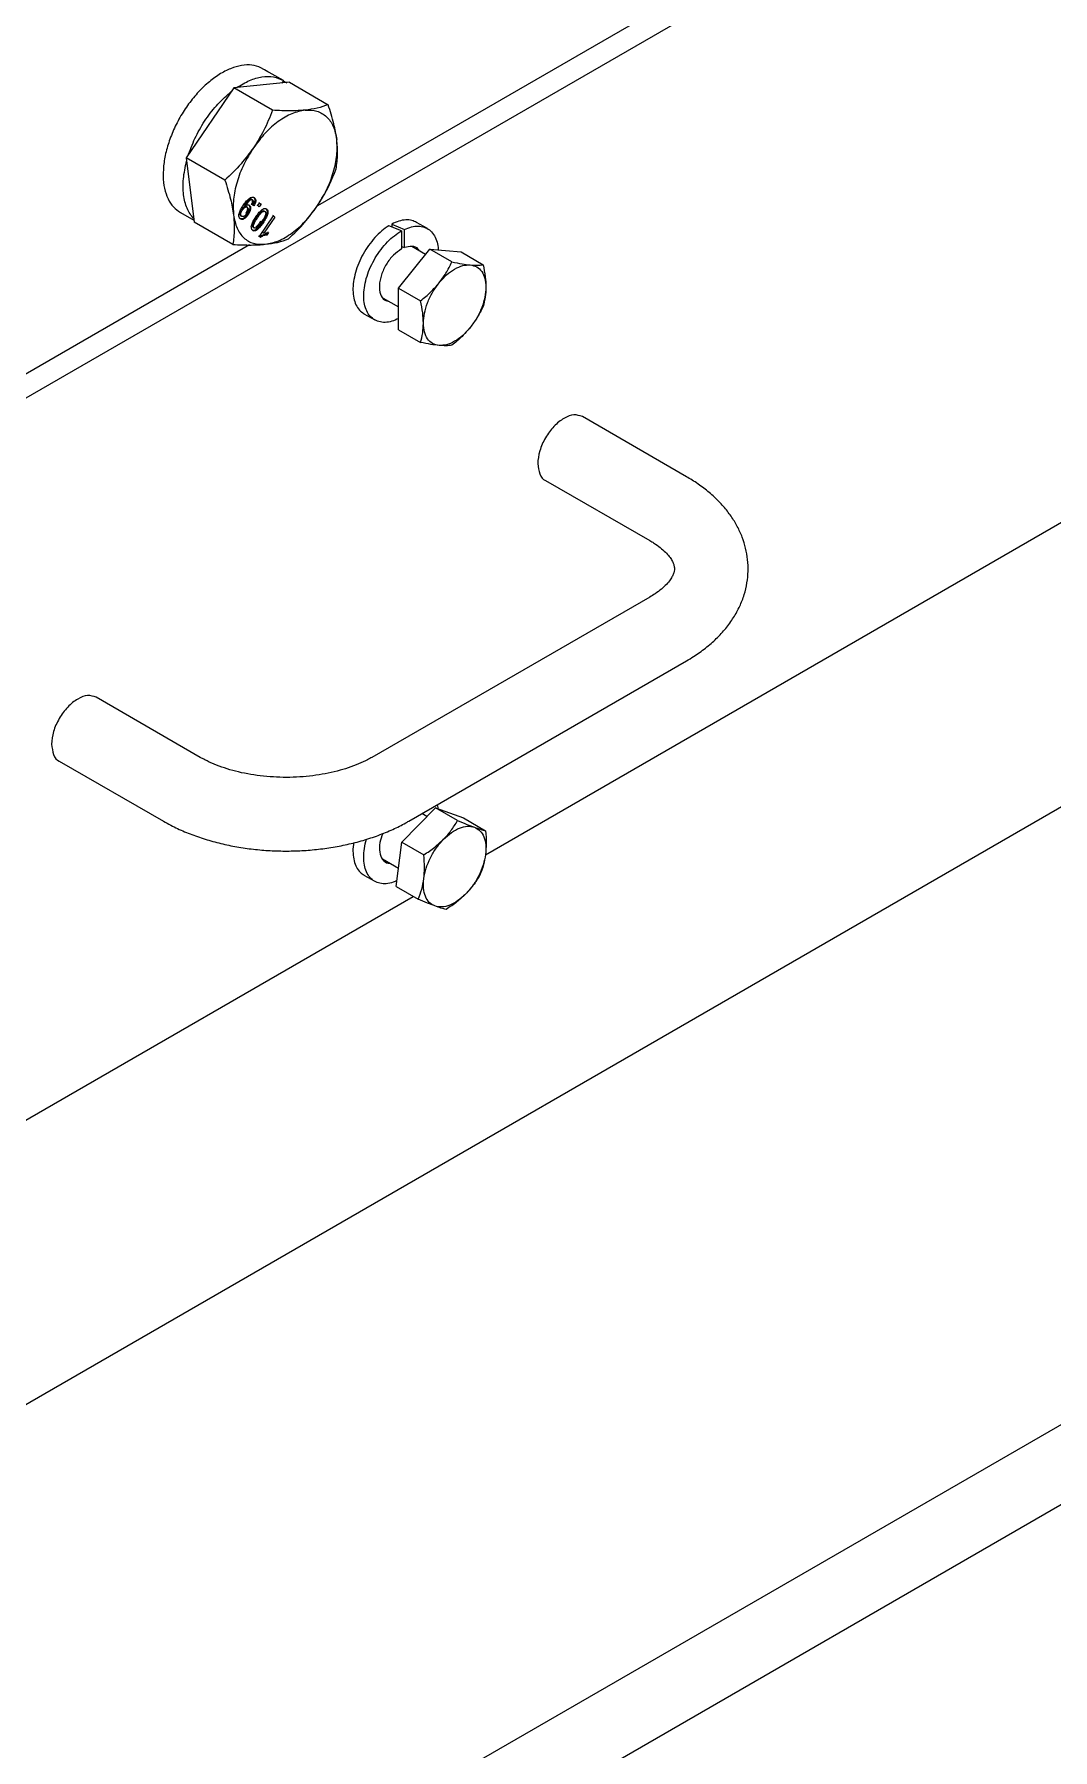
# Model space of a CAD drawing. Header units: millimetres. Extents: x 1293 to 41893, y 1011 to 26911.
# Drawn here: x 6531.5 to 6669.7, y 21595.1 to 21828 of the extents above; entities that cross this region are included whole.
import ezdxf

# ---------------------------------------------------------------- set-up
doc = ezdxf.new("R2010")
doc.units = ezdxf.units.MM
doc.header["$LTSCALE"] = 50
doc.layers.add('MAQUINAS', color=11, linetype='Continuous')

msp = doc.modelspace()

# ---------------------------------------------------------------- linework, layer by layer
at = {"layer": 'MAQUINAS', "linetype": 'Continuous', "lineweight": 25}
for p, q in [((6900.3540004, 21992.2096036), (6471.7441187, 21744.7783856)), ((6987.5638368, 21905.9197438), (6456.768383, 21599.4980507)), ((7107.3005729, 21880.337194), (6399.2509827, 21471.588866)), ((7060.1601209, 21864.0108011), (6446.3914348, 21509.6896806)), ((6640.8410958, 21845.661625), (6569.9078925, 21804.7127584)), ((6565.3002973, 21821.7237636), (6562.2488459, 21823.4662418)), ((6566.1117644, 21821.4791941), (6558.5635508, 21820.7165494)), ((6562.7329093, 21823.2000211), (6563.1984027, 21822.924014)), ((6565.3002973, 21821.7237636), (6565.1034801, 21821.3773207)), ((6565.2807339, 21821.6893276), (6565.7559593, 21821.40755)), ((6566.1117644, 21821.4791941), (6571.3727586, 21818.4420868)), ((6558.5635508, 21820.7165494), (6552.0934555, 21811.2302435)), ((6563.824545, 21817.6794421), (6558.5635508, 21820.7165494)), ((6557.3544497, 21808.1931362), (6552.0934555, 21811.2302435)), ((6552.0934555, 21811.2302435), (6553.1715736, 21802.5065824)), ((6560.0416923, 21804.8526317), (6559.9956862, 21804.7830581)), ((6559.9956862, 21804.7830581), (6560.0892863, 21804.8353903)), ((6560.1135374, 21804.7150241), (6559.9956862, 21804.7830581)), ((6560.1595434, 21804.7845977), (6560.0416923, 21804.8526317)), ((6560.1595434, 21804.7845977), (6560.1135374, 21804.7150241)), ((6560.7023353, 21804.7703629), (6560.5844842, 21804.8383969)), ((6561.0371122, 21805.5304725), (6560.9192611, 21805.5985065)), ((6561.0854943, 21804.8281493), (6560.9676432, 21804.8961833)), ((6561.1522778, 21805.4717632), (6561.0344267, 21805.5397972)), ((6561.2994547, 21804.6894614), (6561.0854943, 21804.8281493)), ((6561.2994547, 21804.6894614), (6561.1816036, 21804.7574954)), ((6561.3834413, 21805.7873634), (6561.2655902, 21805.8553974)), ((6561.7059799, 21804.8024972), (6561.823831, 21804.7344632)), ((6561.823831, 21804.7344632), (6562.0698306, 21805.0951421)), ((6562.0131914, 21804.5597074), (6561.823831, 21804.7344632)), ((6562.0698306, 21805.0951421), (6561.9519794, 21805.1631761)), ((6562.259191, 21804.9203863), (6562.0131914, 21804.5597074)), ((6562.0527829, 21805.0701472), (6562.1413399, 21804.9884203)), ((6562.0698306, 21805.0951421), (6562.259191, 21804.9203863)), ((6562.259191, 21804.9203863), (6562.1413399, 21804.9884203)), ((6551.3079311, 21803.8061258), (6553.1418056, 21802.7474526)), ((6558.4325679, 21799.4694751), (6553.1715736, 21802.5065824)), ((6559.4143035, 21802.9617555), (6559.2964524, 21803.0297895)), ((6559.4888562, 21803.3811601), (6559.6067073, 21803.3131261)), ((6559.6232275, 21804.2369676), (6559.7410786, 21804.1689336)), ((6559.7735816, 21803.2514975), (6559.7771723, 21803.2494246)), ((6560.2607759, 21804.5642523), (6560.1429247, 21804.6322863)), ((6560.2097587, 21803.7397512), (6560.3276098, 21803.6717172)), ((6560.4232399, 21804.4989977), (6560.3053888, 21804.5670317)), ((6560.5039015, 21803.4778003), (6560.3860504, 21803.5458343)), ((6562.0131914, 21804.5597074), (6561.8953403, 21804.6277414)), ((6562.0446381, 21800.5342884), (6563.9634348, 21803.3475842)), ((6562.2357238, 21802.6386495), (6562.3535749, 21802.5706155)), ((6562.5437041, 21802.3969869), (6562.425853, 21802.4650209)), ((6562.6967526, 21803.9823257), (6562.5789015, 21804.0503597)), ((6564.1527952, 21803.1728285), (6562.657579, 21800.9805767)), ((6562.7019819, 21804.000854), (6562.819833, 21803.93282)), ((6562.9233815, 21804.3254651), (6563.0412326, 21804.2574311)), ((6563.1862499, 21803.6819009), (6563.0683988, 21803.749935)), ((6563.9634348, 21803.3475842), (6563.8455836, 21803.4156182)), ((6563.9463871, 21803.3225894), (6564.034944, 21803.2408625)), ((6563.9634348, 21803.3475842), (6564.1527952, 21803.1728285)), ((6564.1527952, 21803.1728285), (6564.034944, 21803.2408625)), ((6584.8383229, 21801.6242887), (6583.3769688, 21802.4679104)), ((6561.097836, 21801.4080673), (6560.9799848, 21801.4761014)), ((6561.1510063, 21801.3813103), (6561.2566399, 21801.3203293)), ((6561.2034556, 21801.798801), (6561.3213067, 21801.730767)), ((6561.6492242, 21801.7421957), (6561.5313731, 21801.8102297)), ((6562.0446381, 21800.5342884), (6561.9267869, 21800.6023224)), ((6562.1665388, 21800.4217894), (6562.0446381, 21800.5342884)), ((6562.657579, 21800.9805767), (6562.5397279, 21801.0486107)), ((6562.657579, 21800.9805767), (6563.2813273, 21801.0807971)), ((6563.0968584, 21801.0511576), (6562.9366953, 21800.8163302)), ((6563.0545464, 21800.7482962), (6562.9366953, 21800.8163302)), ((6563.2813273, 21801.0807971), (6563.0545464, 21800.7482962)), ((6563.2813273, 21801.0807971), (6563.1634761, 21801.1488311)), ((6581.3372229, 21801.3137186), (6579.6181927, 21802.0055345)), ((6579.9929593, 21802.2213136), (6579.9929593, 21801.8547114)), ((6579.9929593, 21802.2213136), (6581.7119895, 21801.5074156)), ((6581.3372229, 21801.3137186), (6581.3372229, 21798.858163)), ((6581.7119895, 21799.035289), (6581.7119895, 21801.5074156)), ((6560.7023272, 21799.3984987), (6482.6980561, 21754.3675915)), ((6580.9209162, 21793.5523081), (6585.1635569, 21798.8301128)), ((6581.3233407, 21799.1997662), (6581.7119895, 21799.035289)), ((6584.5933619, 21798.1207957), (6582.7279455, 21799.1976777)), ((6588.1598759, 21797.1003747), (6585.1635569, 21798.8301128)), ((6585.1635569, 21798.8301128), (6589.4061976, 21798.4507568)), ((6589.4061976, 21798.4507568), (6592.4025166, 21796.7210186)), ((6580.9209162, 21793.5523081), (6583.9172352, 21791.82257)), ((6580.9209162, 21787.8951474), (6580.9209162, 21793.5523081)), ((6578.8526938, 21792.1974588), (6580.9209162, 21791.0034994)), ((6576.2208838, 21790.0718644), (6577.6822378, 21789.2282427)), ((6580.9209162, 21787.8951474), (6583.9172352, 21786.1654093)), ((6620.0110848, 21767.9376146), (6605.8689492, 21776.1016957)), ((6592.7233611, 21716.6333182), (6686.6140906, 21770.8352826)), ((6600.8693555, 21767.4412071), (6615.0114911, 21759.277126)), ((6615.0114911, 21751.6094523), (6577.2991295, 21729.8385694)), ((6582.2987231, 21721.1780807), (6620.0110848, 21742.9489637)), ((6554.0144519, 21729.8385694), (6539.8723163, 21738.0026505)), ((6534.8727226, 21729.3421619), (6549.0148582, 21721.1780807)), ((6581.3629568, 21718.3380256), (6585.9403036, 21722.9964831)), ((6584.7718227, 21721.8072967), (6584.080249, 21722.2065337)), ((6588.9366226, 21721.266745), (6585.9403036, 21722.9964831)), ((6585.9403036, 21722.9964831), (6589.7409037, 21721.6209338)), ((6589.7409037, 21721.6209338), (6592.7372227, 21719.8911957)), ((6580.5862101, 21712.3040188), (6581.3629568, 21718.3380256)), ((6581.3629568, 21718.3380256), (6584.3592758, 21716.6082875)), ((6578.7389478, 21716.0526472), (6580.9076044, 21714.8007084)), ((6576.2208838, 21713.8613886), (6577.6822378, 21713.0177669)), ((6580.5862101, 21712.3040188), (6583.5825291, 21710.5742807)), ((6489.0143666, 21656.76339), (6582.9050961, 21710.9653544))]:
    msp.add_line(p, q, dxfattribs=at)
for points, knots in [([(6562.2488459, 21823.4662418), (6561.8469437, 21823.6055618), (6561.0431391, 21823.8842016), (6559.6305757, 21823.816526), (6558.131495, 21823.3916831), (6556.5838731, 21822.5918173), (6555.0504377, 21821.4558852), (6553.5872404, 21820.0239479), (6552.2493519, 21818.3502078), (6551.0867179, 21816.4970922), (6550.1428374, 21814.5339397), (6549.4530355, 21812.5342124), (6549.042997, 21810.5725051), (6548.9284881, 21808.7229225), (6549.1121817, 21807.0518843), (6549.5932155, 21805.6321673), (6550.3160137, 21804.502207), (6550.9888305, 21804.0400885), (6551.3145403, 21803.8163774)], [0, 0, 0, 0, 0.0627417298, 0.1254834597, 0.1882251895, 0.2509669194, 0.3137086492, 0.3764503791, 0.4391921089, 0.5019338388, 0.5646755686, 0.6274172985, 0.6901590283, 0.7529007582, 0.815642488, 0.8783842179, 0.9411259477, 1, 1, 1, 1]), ([(6563.824545, 21817.6794421), (6563.4475937, 21816.7415821), (6562.7400638, 21814.9812382), (6561.7047762, 21813.3389983), (6561.2210597, 21812.571696)], [0, 0, 0, 0, 0.5327709195, 1, 1, 1, 1]), ([(6568.2302141, 21817.6961713), (6567.6043061, 21817.652214), (6566.2646892, 21817.5581333), (6564.6727069, 21817.6372768), (6563.824545, 21817.6794421)], [0, 0, 0, 0, 0.4672290805, 1, 1, 1, 1]), ([(6571.3727586, 21818.4420868), (6570.9015864, 21818.2666206), (6570.017206, 21817.9372743), (6568.7992695, 21817.7729489), (6568.2302141, 21817.6961713)], [0, 0, 0, 0, 0.5327709195, 1, 1, 1, 1]), ([(6572.5433799, 21813.7156631), (6572.4296148, 21814.4225979), (6572.1861257, 21815.9356348), (6571.6554742, 21817.5708772), (6571.3727586, 21818.4420868)], [0, 0, 0, 0, 0.4672290805, 1, 1, 1, 1]), ([(6561.2210597, 21812.571696), (6560.6804905, 21811.8372141), (6559.5235224, 21810.2652187), (6558.1083907, 21808.9133647), (6557.3544497, 21808.1931362)], [0, 0, 0, 0, 0.4672290805, 1, 1, 1, 1]), ([(6572.4508767, 21809.7184257), (6572.5451507, 21810.3720038), (6572.7221011, 21811.5987563), (6572.6002925, 21813.0415486), (6572.5433799, 21813.7156631)], [0, 0, 0, 0, 0.5327709195, 1, 1, 1, 1]), ([(6569.8473914, 21804.6106796), (6570.3311079, 21805.3779818), (6571.3663955, 21807.0202218), (6572.0739254, 21808.7805657), (6572.4508767, 21809.7184257)], [0, 0, 0, 0, 0.4672290805, 1, 1, 1, 1]), ([(6557.3544497, 21808.1931362), (6557.6371654, 21807.3219266), (6558.1678169, 21805.6866842), (6558.4113059, 21804.1736473), (6558.5250711, 21803.4667125)], [0, 0, 0, 0, 0.5327709195, 1, 1, 1, 1]), ([(6559.4143035, 21802.9617555), (6559.3772385, 21803.0048123), (6559.3031196, 21803.0909129), (6559.2540074, 21803.2902799), (6559.2531223, 21803.5225492), (6559.3264324, 21803.8640943), (6559.529541, 21804.2984304), (6559.7368475, 21804.6108666), (6559.8407677, 21804.7674872)], [0, 0, 0, 0, 0.1250635897, 0.25008955759, 0.37511000523, 0.50016939956, 0.74944095238, 1, 1, 1, 1]), ([(6559.8407677, 21804.7674872), (6559.9584015, 21804.9344735), (6560.1932691, 21805.2678785), (6560.5355968, 21805.6347706), (6560.8285204, 21805.8310475), (6561.0442513, 21805.9028067), (6561.2385812, 21805.8937968), (6561.3351411, 21805.8228511), (6561.3834413, 21805.7873634)], [0, 0, 0, 0, 0.2504849429, 0.5001185141, 0.6278991851, 0.7500923696, 0.8749936752, 1, 1, 1, 1]), ([(6561.0344267, 21805.5397972), (6561.0031654, 21805.5619629), (6560.940669, 21805.6062759), (6560.8128171, 21805.6048022), (6560.6725301, 21805.5488777), (6560.3973444, 21805.3189106), (6560.1996985, 21805.0597863), (6560.0416923, 21804.8526317)], [0, 0, 0, 0, 0.1252073258, 0.2503100191, 0.3753386279, 0.5006201474, 1, 1, 1, 1]), ([(6560.1135374, 21804.7150241), (6560.1690448, 21804.7495673), (6560.2804083, 21804.8188707), (6560.4418343, 21804.8564076), (6560.5910532, 21804.8508234), (6560.6652966, 21804.797143), (6560.7023353, 21804.7703629)], [0, 0, 0, 0, 0.2489431767, 0.4994502946, 0.7502849385, 1, 1, 1, 1]), ([(6561.1522778, 21805.4717632), (6561.1210166, 21805.4939289), (6561.0585201, 21805.5382419), (6560.9306682, 21805.5367682), (6560.7903812, 21805.4808437), (6560.5151955, 21805.2508766), (6560.3175496, 21804.9917523), (6560.1595434, 21804.7845977)], [0, 0, 0, 0, 0.1252073258, 0.2503100191, 0.3753386279, 0.5006201474, 1, 1, 1, 1]), ([(6560.5844842, 21804.8383969), (6560.5987448, 21804.8239818), (6560.6272671, 21804.7951505), (6560.6736616, 21804.7235031), (6560.7132586, 21804.6137834), (6560.7278686, 21804.454091), (6560.7110005, 21804.276937), (6560.6655411, 21804.0897627), (6560.56946, 21803.8378054), (6560.4592924, 21803.6624288), (6560.3860504, 21803.5458343)], [0, 0, 0, 0, 0.0626107389, 0.1252263593, 0.2501941382, 0.3735862588, 0.5002863049, 0.6245798583, 0.750412027, 1, 1, 1, 1]), ([(6560.7023353, 21804.7703629), (6560.7298121, 21804.739959), (6560.784747, 21804.6791717), (6560.8307707, 21804.5453848), (6560.8458052, 21804.3862791), (6560.8288651, 21804.2090806), (6560.7834336, 21804.0218503), (6560.6873715, 21803.7698684), (6560.577142, 21803.5943928), (6560.5039015, 21803.4778003)], [0, 0, 0, 0, 0.1250740585, 0.2500636243, 0.3732612247, 0.5001992382, 0.6242961009, 0.7503685137, 1, 1, 1, 1]), ([(6560.9676432, 21804.8961833), (6561.0024023, 21804.9639302), (6561.0651168, 21805.0861631), (6561.112021, 21805.2462739), (6561.1175387, 21805.3561856), (6561.1008301, 21805.4586354), (6561.0609567, 21805.5073707), (6561.0344267, 21805.5397972)], [0, 0, 0, 0, 0.2770742738, 0.4999140274, 0.6248342849, 0.7503808481, 1, 1, 1, 1]), ([(6561.0854943, 21804.8281493), (6561.1202159, 21804.8958492), (6561.1829231, 21805.0181155), (6561.2297425, 21805.1779388), (6561.2356011, 21805.2883546), (6561.2220765, 21805.3639934), (6561.1948318, 21805.4274796), (6561.1664619, 21805.4570026), (6561.1522778, 21805.4717632)], [0, 0, 0, 0, 0.2764767993, 0.4993179598, 0.6237184282, 0.7494961879, 0.8747561628, 1, 1, 1, 1]), ([(6561.2655902, 21805.8553974), (6561.3122448, 21805.8003847), (6561.3824446, 21805.7176087), (6561.4182632, 21805.5459674), (6561.4184577, 21805.3512638), (6561.3511, 21805.0733644), (6561.2381618, 21804.8628958), (6561.1816036, 21804.7574954)], [0, 0, 0, 0, 0.2498591948, 0.3759561592, 0.5004815934, 0.749846529, 1, 1, 1, 1]), ([(6561.3834413, 21805.7873634), (6561.4300982, 21805.7323525), (6561.500257, 21805.6496315), (6561.5360958, 21805.4780173), (6561.53634, 21805.2833373), (6561.4689493, 21805.0053298), (6561.3560123, 21804.7948616), (6561.2994547, 21804.6894614)], [0, 0, 0, 0, 0.2498594906, 0.3757183909, 0.500481002, 0.7498462328, 1, 1, 1, 1]), ([(6558.5250711, 21803.4667125), (6558.5819836, 21802.792598), (6558.7037922, 21801.3498057), (6558.5268419, 21800.1230532), (6558.4325679, 21799.4694751)], [0, 0, 0, 0, 0.4672290805, 1, 1, 1, 1]), ([(6559.4888562, 21803.3811601), (6559.4542216, 21803.4249723), (6559.4025034, 21803.4903948), (6559.3885551, 21803.6323864), (6559.4008119, 21803.7504581), (6559.4332588, 21803.8758116), (6559.5000961, 21804.0432173), (6559.5741017, 21804.1596668), (6559.6232275, 21804.2369676)], [0, 0, 0, 0, 0.249017166, 0.3718446562, 0.4993648037, 0.6232259432, 0.7498923764, 1, 1, 1, 1]), ([(6560.5039015, 21803.4778003), (6560.4182019, 21803.3624028), (6560.2890864, 21803.1885443), (6560.0882953, 21803.017649), (6559.9334989, 21802.9232437), (6559.7825604, 21802.8680403), (6559.5906525, 21802.846262), (6559.4849568, 21802.9154836), (6559.4143035, 21802.9617555)], [0, 0, 0, 0, 0.2498688585, 0.3764535287, 0.5003476657, 0.6272386366, 0.7508240847, 1, 1, 1, 1]), ([(6559.6067073, 21803.3131261), (6559.5720747, 21803.3569397), (6559.5203188, 21803.4224162), (6559.5064, 21803.5644407), (6559.5187011, 21803.6826269), (6559.551148, 21803.8078932), (6559.618013, 21803.9752866), (6559.6919527, 21804.0916327), (6559.7410786, 21804.1689336)], [0, 0, 0, 0, 0.24901685056, 0.3721383925, 0.49936545582, 0.62356193351, 0.74989269326, 1, 1, 1, 1]), ([(6560.3860504, 21803.5458343), (6560.300368, 21803.4304777), (6560.1712098, 21803.2565883), (6559.970281, 21803.0854363), (6559.815776, 21802.9918759), (6559.6634812, 21802.9334569), (6559.5708035, 21802.9305812), (6559.5251578, 21802.9291648)], [0, 0, 0, 0, 0.33279265821, 0.50165410864, 0.66639812723, 0.83569416201, 1, 1, 1, 1]), ([(6560.3276098, 21803.6717172), (6560.2712181, 21803.5955958), (6560.1585832, 21803.4435535), (6559.985122, 21803.3128415), (6559.8515421, 21803.2570577), (6559.7235897, 21803.2387903), (6559.6537302, 21803.2832201), (6559.6067073, 21803.3131261)], [0, 0, 0, 0, 0.25025039885, 0.49984175183, 0.62957629761, 0.75066535386, 1, 1, 1, 1]), ([(6559.6232275, 21804.2369676), (6559.6767914, 21804.3096494), (6559.7577694, 21804.4195299), (6559.8827995, 21804.5312619), (6559.9800949, 21804.5928261), (6560.0748054, 21804.6281202), (6560.1950996, 21804.6405269), (6560.26121, 21804.5964718), (6560.3053888, 21804.5670317)], [0, 0, 0, 0, 0.2499766017, 0.3779151287, 0.5003420213, 0.627106401, 0.7508109821, 1, 1, 1, 1]), ([(6559.7410786, 21804.1689336), (6559.7946425, 21804.2416145), (6559.8756863, 21804.3515829), (6560.0007314, 21804.4632941), (6560.0981124, 21804.524876), (6560.1927456, 21804.5601074), (6560.313013, 21804.5724543), (6560.3790615, 21804.5284388), (6560.4232399, 21804.4989977)], [0, 0, 0, 0, 0.2499764907, 0.3782221672, 0.5003423322, 0.6274524307, 0.7508110927, 1, 1, 1, 1]), ([(6560.3053888, 21804.5670317), (6560.3404219, 21804.5254612), (6560.3928659, 21804.4632308), (6560.4160427, 21804.3310125), (6560.4117632, 21804.2185547), (6560.3869039, 21804.0972808), (6560.3290788, 21803.9319853), (6560.2573584, 21803.816438), (6560.2097587, 21803.7397512)], [0, 0, 0, 0, 0.2495203093, 0.3735284255, 0.4998883672, 0.623789863, 0.7503156792, 1, 1, 1, 1]), ([(6560.4232399, 21804.4989977), (6560.4582729, 21804.4574271), (6560.5107619, 21804.3951429), (6560.5338991, 21804.2628831), (6560.5295911, 21804.1503266), (6560.5047205, 21804.0291423), (6560.4468752, 21803.8638576), (6560.3752109, 21803.7484041), (6560.3276098, 21803.6717172)], [0, 0, 0, 0, 0.2495205461, 0.3738507838, 0.4998887841, 0.6240955932, 0.7503154422, 1, 1, 1, 1]), ([(6561.097836, 21801.4080673), (6561.0595053, 21801.4518032), (6560.9828754, 21801.539239), (6560.9306839, 21801.7431677), (6560.9474519, 21801.9934814), (6561.1224823, 21802.5287021), (6561.3861791, 21802.9411635), (6561.596902, 21803.2707658)], [0, 0, 0, 0, 0.125373348, 0.2506437386, 0.375697515, 0.5011131747, 1, 1, 1, 1]), ([(6562.5437041, 21802.3969869), (6562.4329253, 21802.2399692), (6562.2116409, 21801.9263212), (6561.8924828, 21801.5734845), (6561.6184653, 21801.37291), (6561.4132816, 21801.2947149), (6561.2329264, 21801.3064006), (6561.1428959, 21801.374156), (6561.097836, 21801.4080673)], [0, 0, 0, 0, 0.2504817087, 0.5003455958, 0.6317049057, 0.7502211388, 0.8749866995, 1, 1, 1, 1]), ([(6561.2034556, 21801.798801), (6561.1769324, 21801.8321221), (6561.1238872, 21801.8987626), (6561.1159166, 21802.0699445), (6561.1523937, 21802.2582863), (6561.3166557, 21802.6411202), (6561.5116608, 21802.9310256), (6561.6676425, 21803.1629169)], [0, 0, 0, 0, 0.1247447425, 0.2494837578, 0.3744708184, 0.4996480989, 1, 1, 1, 1]), ([(6562.425853, 21802.4650209), (6562.3151178, 21802.3080978), (6562.0939205, 21801.9946387), (6561.7741311, 21801.6405205), (6561.501262, 21801.4424887), (6561.3044408, 21801.361966), (6561.2014399, 21801.3793252), (6561.1533117, 21801.3874365)], [0, 0, 0, 0, 0.2932940048, 0.5858645899, 0.7398654608, 0.8784495684, 1, 1, 1, 1]), ([(6561.3213067, 21801.730767), (6561.2947835, 21801.7640881), (6561.2417384, 21801.8307286), (6561.2337677, 21802.0019105), (6561.2702448, 21802.1902523), (6561.4345068, 21802.5730862), (6561.6295119, 21802.8629916), (6561.7854937, 21803.0948829)], [0, 0, 0, 0, 0.1247447425, 0.2494837578, 0.3744708184, 0.4996480989, 1, 1, 1, 1]), ([(6562.2357238, 21802.6386495), (6562.1277209, 21802.4854933), (6561.9657259, 21802.2557721), (6561.7283636, 21801.9710526), (6561.5969789, 21801.8637902), (6561.5313731, 21801.8102297)], [0, 0, 0, 0, 0.50037231189, 0.75051514073, 1, 1, 1, 1]), ([(6561.596902, 21803.2707658), (6561.7075413, 21803.4277039), (6561.928553, 21803.7412014), (6562.244897, 21804.0898507), (6562.5179787, 21804.2914065), (6562.7237483, 21804.3722931), (6562.9064832, 21804.359371), (6562.9962878, 21804.2914325), (6563.0412326, 21804.2574311)], [0, 0, 0, 0, 0.2504758129, 0.5003473544, 0.6257683408, 0.7501761831, 0.8749696966, 1, 1, 1, 1]), ([(6562.3535749, 21802.5706155), (6562.245572, 21802.4174593), (6562.083577, 21802.1877381), (6561.8462147, 21801.9030186), (6561.71483, 21801.7957562), (6561.6492242, 21801.7421957)], [0, 0, 0, 0, 0.5003723119, 0.7505151407, 1, 1, 1, 1]), ([(6561.6676425, 21803.1629169), (6561.8257829, 21803.391306), (6562.0234901, 21803.6768384), (6562.3053009, 21803.9516596), (6562.4542413, 21804.0337992), (6562.5991121, 21804.0656689), (6562.6677018, 21804.0224528), (6562.7019819, 21804.000854)], [0, 0, 0, 0, 0.5004095025, 0.6256126137, 0.7505796735, 0.875343692, 1, 1, 1, 1]), ([(6561.7854937, 21803.0948829), (6561.943634, 21803.323272), (6562.1413413, 21803.6088044), (6562.423152, 21803.8836256), (6562.5720924, 21803.9657652), (6562.7169632, 21803.9976349), (6562.785553, 21803.9544188), (6562.819833, 21803.93282)], [0, 0, 0, 0, 0.5004095025, 0.6256126137, 0.7505796735, 0.875343692, 1, 1, 1, 1]), ([(6562.819833, 21803.93282), (6562.8459752, 21803.8991276), (6562.8982742, 21803.831724), (6562.9033892, 21803.6595492), (6562.8695641, 21803.4724878), (6562.7025847, 21803.0905464), (6562.5086747, 21802.8016725), (6562.3535749, 21802.5706155)], [0, 0, 0, 0, 0.1246963828, 0.2494616582, 0.3744323466, 0.4996371137, 1, 1, 1, 1]), ([(6563.0683988, 21803.749935), (6563.0368579, 21803.6387009), (6562.9737302, 21803.4160706), (6562.75785, 21802.9752949), (6562.5586461, 21802.6691217), (6562.425853, 21802.4650209)], [0, 0, 0, 0, 0.249753552, 0.499871473, 1, 1, 1, 1]), ([(6563.1862499, 21803.6819009), (6563.1547091, 21803.5706669), (6563.0915813, 21803.3480366), (6562.8757011, 21802.9072609), (6562.6764972, 21802.6010877), (6562.5437041, 21802.3969869)], [0, 0, 0, 0, 0.249753552, 0.499871473, 1, 1, 1, 1]), ([(6562.9233815, 21804.3254651), (6562.9787501, 21804.2578942), (6563.061909, 21804.1564084), (6563.0906693, 21803.9369036), (6563.0758224, 21803.8122592), (6563.0683988, 21803.749935)], [0, 0, 0, 0, 0.4990363131, 0.7495101716, 1, 1, 1, 1]), ([(6563.0412326, 21804.2574311), (6563.0970812, 21804.1900842), (6563.1809611, 21804.088935), (6563.2031756, 21803.8954913), (6563.2004546, 21803.7766492), (6563.1909848, 21803.7134833), (6563.1862499, 21803.6819009)], [0, 0, 0, 0, 0.4987953461, 0.7491482596, 0.8745764119, 1, 1, 1, 1]), ([(6565.9807814, 21800.2321198), (6566.7347224, 21800.9523483), (6568.1498541, 21802.3042023), (6569.3068222, 21803.8761977), (6569.8473914, 21804.6106796)], [0, 0, 0, 0, 0.5327709195, 1, 1, 1, 1]), ([(6583.3689769, 21802.4527206), (6583.166181, 21802.5563058), (6582.7247811, 21802.7817664), (6581.9028938, 21802.8330893), (6580.97259, 21802.680367), (6580.3195029, 21802.3743314), (6579.9929593, 21802.2213136)], [0, 0, 0, 0, 0.2207643644, 0.4805095762, 0.7402547881, 1, 1, 1, 1]), ([(6561.2847909, 21801.7554242), (6561.2792363, 21801.7560212), (6561.2601563, 21801.7580719), (6561.2334368, 21801.7743287), (6561.2134495, 21801.7906434), (6561.2034556, 21801.798801)], [0, 0, 0, 0, 0.1703505147, 0.5851620533, 1, 1, 1, 1]), ([(6561.6492242, 21801.7421957), (6561.6177602, 21801.7253464), (6561.5548525, 21801.6916588), (6561.4643327, 21801.6732071), (6561.3829838, 21801.6837325), (6561.3418683, 21801.715087), (6561.3213067, 21801.730767)], [0, 0, 0, 0, 0.2501584562, 0.5001555724, 0.7500324303, 1, 1, 1, 1]), ([(6562.9366953, 21800.8163302), (6562.7946519, 21800.8049996), (6562.5110562, 21800.7823777), (6562.2026325, 21800.5872288), (6562.0486877, 21800.4898234)], [0, 0, 0, 0, 0.5008657323, 1, 1, 1, 1]), ([(6563.0545464, 21800.7482962), (6562.912503, 21800.7369656), (6562.6289073, 21800.7143437), (6562.3204837, 21800.5191948), (6562.1665388, 21800.4217894)], [0, 0, 0, 0, 0.5008657323, 1, 1, 1, 1]), ([(6562.8382369, 21799.4862043), (6563.4072923, 21799.5629819), (6564.6252288, 21799.7273073), (6565.5096092, 21800.0566536), (6565.9807814, 21800.2321198)], [0, 0, 0, 0, 0.4672290805, 1, 1, 1, 1]), ([(6579.6181927, 21802.0055345), (6579.2917549, 21801.7823637), (6578.6388793, 21801.3360222), (6577.7049217, 21800.4186896), (6576.849068, 21799.3611013), (6576.1040585, 21798.1833556), (6575.497684, 21796.9348974), (6575.0527657, 21795.6612085), (6574.7859203, 21794.4103491), (6574.7074272, 21793.2296133), (6574.8192567, 21792.1616692), (6575.1208498, 21791.2528378), (6575.5810273, 21790.5238717), (6576.0124557, 21790.2233863), (6576.2237214, 21790.076242)], [0, 0, 0, 0, 0.08361491794, 0.16722983587, 0.25084475381, 0.33445967174, 0.41807458968, 0.50168950761, 0.58530442555, 0.66891934348, 0.75253426142, 0.83614917935, 0.91976409729, 1, 1, 1, 1]), ([(6580.9209162, 21789.4076358), (6580.6202847, 21789.272408), (6579.9938661, 21788.990637), (6579.08981, 21788.856949), (6578.2420495, 21788.9466756), (6577.5079068, 21789.2848354), (6576.9144999, 21789.8520774), (6576.484216, 21790.6288973), (6576.2331725, 21791.5856631), (6576.1707996, 21792.6865933), (6576.2994359, 21793.8903429), (6576.6142539, 21795.151716), (6577.1034396, 21796.4234744), (6577.7486287, 21797.6575021), (6578.525626, 21798.8089299), (6579.4052001, 21799.8291546), (6580.3546032, 21800.7000017), (6581.009683, 21801.1091463), (6581.3372229, 21801.3137186)], [0, 0, 0, 0, 0.0579537503, 0.1207568336, 0.1835599169, 0.2463630002, 0.3091660836, 0.3719691669, 0.4347722502, 0.4975753335, 0.5603784168, 0.6231815001, 0.6859845834, 0.7487876667, 0.8115907501, 0.8743938334, 0.9371969167, 1, 1, 1, 1]), ([(6581.7119895, 21801.5074156), (6582.0363434, 21801.6397731), (6582.6850512, 21801.9044881), (6583.6000295, 21801.9972345), (6584.4286892, 21801.8599297), (6585.1370777, 21801.476128), (6585.7039158, 21800.8688727), (6586.0895551, 21800.0479969), (6586.2858687, 21799.3176015), (6586.2889884, 21798.8353059), (6586.2896733, 21798.729421)], [0, 0, 0, 0, 0.1373380846, 0.2746761692, 0.4120142538, 0.5493523384, 0.6866904231, 0.8240285077, 0.9613665923, 1, 1, 1, 1]), ([(6558.4325679, 21799.4694751), (6559.2807297, 21799.4273097), (6560.872712, 21799.3481663), (6562.2123289, 21799.442247), (6562.8382369, 21799.4862043)], [0, 0, 0, 0, 0.5327709195, 1, 1, 1, 1]), ([(6581.3372229, 21798.858163), (6580.9600187, 21798.6029804), (6580.2056102, 21798.0926151), (6579.224992, 21796.8026154), (6578.5432432, 21795.3487628), (6578.2562305, 21793.8917018), (6578.4164751, 21792.6797644), (6578.9151498, 21791.8760727), (6579.4590946, 21791.7621548), (6579.6908039, 21791.7136281)], [0, 0, 0, 0, 0.148321782, 0.296643564, 0.444965346, 0.5932871281, 0.7416089101, 0.8899306921, 1, 1, 1, 1]), ([(6583.7071968, 21798.6323679), (6583.6741036, 21798.6975564), (6583.4862161, 21799.0676651), (6582.7891424, 21799.3008594), (6582.0710404, 21799.1238125), (6581.7119895, 21799.035289)], [0, 0, 0, 0, 0.096571361, 0.5482856805, 1, 1, 1, 1]), ([(6586.4174929, 21794.2427164), (6586.7421331, 21794.6788433), (6587.4237022, 21795.5944742), (6587.906855, 21796.5828008), (6588.1598759, 21797.1003747)], [0, 0, 0, 0, 0.476312925, 1, 1, 1, 1]), ([(6588.1598759, 21797.1003747), (6588.6356176, 21797.0035065), (6589.5440641, 21796.8185331), (6590.3000485, 21796.7327841), (6590.6601336, 21796.6919408)], [0, 0, 0, 0, 0.52368707497, 1, 1, 1, 1]), ([(6590.6601336, 21796.6919408), (6590.9847738, 21796.6715593), (6591.6663429, 21796.6287694), (6592.1494957, 21796.6893128), (6592.4025166, 21796.7210186)], [0, 0, 0, 0, 0.476312925, 1, 1, 1, 1]), ([(6592.4025166, 21796.7210186), (6592.513877, 21796.1708636), (6592.7265239, 21795.120322), (6592.7637315, 21794.1404216), (6592.781454, 21793.6736824)], [0, 0, 0, 0, 0.523687075, 1, 1, 1, 1]), ([(6583.9172352, 21791.82257), (6584.3929769, 21792.2115698), (6585.3014234, 21792.9543796), (6586.0574078, 21793.8270515), (6586.4174929, 21794.2427164)], [0, 0, 0, 0, 0.523687075, 1, 1, 1, 1]), ([(6592.781454, 21793.6736824), (6592.7637315, 21793.2274051), (6592.7265239, 21792.2904637), (6592.513877, 21791.485439), (6592.4025166, 21791.063858)], [0, 0, 0, 0, 0.47631292503, 1, 1, 1, 1]), ([(6584.2961726, 21788.7752337), (6584.2784501, 21789.241973), (6584.2412425, 21790.2218734), (6584.0285956, 21791.2724149), (6583.9172352, 21791.82257)], [0, 0, 0, 0, 0.476312925, 1, 1, 1, 1]), ([(6592.4025166, 21791.063858), (6592.1494957, 21790.5462841), (6591.6663429, 21789.5579575), (6590.9847738, 21788.6423266), (6590.6601336, 21788.2061997)], [0, 0, 0, 0, 0.523687075, 1, 1, 1, 1]), ([(6583.9172352, 21786.1654093), (6584.0285956, 21786.5869903), (6584.2412425, 21787.392015), (6584.2784501, 21788.3289564), (6584.2961726, 21788.7752337)], [0, 0, 0, 0, 0.523687075, 1, 1, 1, 1]), ([(6586.4174929, 21785.7569754), (6586.0574078, 21785.7978187), (6585.3014234, 21785.8835677), (6584.3929769, 21786.0685411), (6583.9172352, 21786.1654093)], [0, 0, 0, 0, 0.476312925, 1, 1, 1, 1]), ([(6590.6601336, 21788.2061997), (6590.3000485, 21787.7905348), (6589.5440641, 21786.9178629), (6588.6356176, 21786.1750531), (6588.1598759, 21785.7860533)], [0, 0, 0, 0, 0.476312925, 1, 1, 1, 1]), ([(6588.1598759, 21785.7860533), (6587.906855, 21785.7543474), (6587.4237022, 21785.693804), (6586.7421331, 21785.736594), (6586.4174929, 21785.7569754)], [0, 0, 0, 0, 0.523687075, 1, 1, 1, 1]), ([(6605.868918, 21776.1016239), (6605.5042117, 21776.2254678), (6604.7747245, 21776.4731808), (6603.3644428, 21775.9522737), (6601.9823226, 21774.8426217), (6600.8032395, 21773.2511201), (6600.0196333, 21771.4437368), (6599.7346967, 21769.6629992), (6600.0432904, 21768.2868533), (6600.4868829, 21767.5155761), (6600.8693085, 21767.441294), (6600.8693867, 21767.4412789)], [0, 0, 0, 0, 0.1249744659, 0.2499744659, 0.3749744659, 0.4999744659, 0.6249744659, 0.7499744659, 0.8749744659, 0.9999744659, 1, 1, 1, 1]), ([(6620.0110848, 21742.9489637), (6620.3294523, 21743.1388163), (6621.2346377, 21743.678607), (6622.6133038, 21744.665382), (6624.0796957, 21745.941711), (6625.3543775, 21747.3267019), (6626.4184261, 21748.7984982), (6627.2576153, 21750.3350724), (6627.866257, 21751.9124888), (6628.2452878, 21753.5085881), (6628.4001555, 21755.1042346), (6628.3383466, 21756.6832436), (6628.0679722, 21758.2316137), (6627.5967827, 21759.7385396), (6626.930765, 21761.1962645), (6626.073112, 21762.599306), (6625.025134, 21763.9414702), (6623.7890688, 21765.2151457), (6622.3679305, 21766.4079223), (6621.0817978, 21767.3032956), (6620.2622238, 21767.7888331), (6620.0110848, 21767.9376146)], [0, 0, 0, 0, 0.03272058981, 0.09303149307, 0.15328657702, 0.2128514641, 0.27121946187, 0.32801780494, 0.38313338219, 0.43672062832, 0.48912421755, 0.54079135194, 0.5921648662, 0.64363174578, 0.69567208102, 0.74870529279, 0.80304162787, 0.8588239536, 0.91598438579, 0.97425540651, 1, 1, 1, 1]), ([(6615.0114911, 21759.277126), (6615.1934979, 21759.1685594), (6615.7204707, 21758.8542213), (6616.4631675, 21758.3174286), (6617.1713316, 21757.6883525), (6617.6957215, 21757.0928084), (6618.0529835, 21756.5544805), (6618.2634464, 21756.0871579), (6618.3597936, 21755.7325044), (6618.3587356, 21755.5336375), (6618.3582711, 21755.4463178)], [0, 0, 0, 0, 0.0692824114, 0.2005966701, 0.3312775333, 0.4621953335, 0.5949684141, 0.7329663547, 0.8827490941, 1, 1, 1, 1]), ([(6618.3582711, 21755.4463178), (6618.361353, 21755.4012238), (6618.3730937, 21755.2294348), (6618.3057966, 21754.9343406), (6618.1284021, 21754.4746906), (6617.8081456, 21753.9451142), (6617.3176028, 21753.346788), (6616.6260618, 21752.7017503), (6615.8501657, 21752.1154504), (6615.2587173, 21751.7586115), (6615.0114911, 21751.6094523)], [0, 0, 0, 0, 0.0592359177, 0.225663941, 0.3679627879, 0.4996222028, 0.6393994735, 0.7732587753, 0.905221869, 1, 1, 1, 1]), ([(6539.8722851, 21738.0025787), (6539.5075365, 21738.1263938), (6538.7779648, 21738.3740492), (6537.3683171, 21737.8535742), (6535.9837873, 21736.7422798), (6534.8137087, 21735.1569162), (6533.9964945, 21733.3266233), (6533.8901552, 21732.196465), (6533.8369855, 21731.6313859)], [0, 0, 0, 0, 0.1666382945, 0.3333106356, 0.4999829767, 0.6666553178, 0.8333276589, 1, 1, 1, 1]), ([(6533.8369855, 21731.6313859), (6533.8974553, 21731.1437714), (6534.018395, 21730.1685423), (6534.490251, 21729.4165316), (6534.8726756, 21729.3422488), (6534.8727537, 21729.3422336)], [0, 0, 0, 0, 0.499948937, 0.9998978741, 1, 1, 1, 1]), ([(6577.2991295, 21729.8385694), (6577.1075146, 21729.7314755), (6576.5489044, 21729.4192674), (6575.5000027, 21728.9324953), (6574.117678, 21728.4114707), (6572.6042907, 21727.9634793), (6570.9836683, 21727.6004205), (6569.2789162, 21727.332472), (6567.5160868, 21727.1669656), (6565.7222374, 21727.1085503), (6563.9253916, 21727.1590972), (6562.15399, 21727.3176336), (6560.4360827, 21727.580242), (6558.7989861, 21727.9401196), (6557.2673661, 21728.3873196), (6555.8678075, 21728.9095254), (6554.7931874, 21729.4041828), (6554.2187071, 21729.7246337), (6554.0144519, 21729.8385694)], [0, 0, 0, 0, 0.0337904838, 0.0985085474, 0.1637595372, 0.2296189578, 0.2960304902, 0.3628971953, 0.4301024652, 0.4975212123, 0.5650252905, 0.6324658748, 0.6996912205, 0.7665743634, 0.8329935798, 0.8988400509, 0.9640327996, 1, 1, 1, 1]), ([(6586.1576881, 21723.4058138), (6586.2006396, 21723.2845971), (6586.2572973, 21723.1246992), (6586.2638929, 21722.92669), (6586.2654884, 21722.8787891)], [0, 0, 0, 0, 0.758087371, 1, 1, 1, 1]), ([(6549.0148582, 21721.1780807), (6549.3397201, 21720.9965383), (6550.2581586, 21720.4832878), (6551.8706423, 21719.7343908), (6553.8732311, 21718.971355), (6555.9703953, 21718.3378062), (6558.1418916, 21717.8335784), (6560.3702994, 21717.4606417), (6562.637999, 21717.2196882), (6564.9279345, 21717.111232), (6567.2231288, 21717.135456), (6569.506533, 21717.2922872), (6571.7612858, 21717.5813911), (6573.970874, 21718.0022374), (6576.1191383, 21718.5544074), (6578.190471, 21719.2372072), (6580.129105, 21720.0357048), (6581.4761867, 21720.7097375), (6582.1680787, 21721.1036932), (6582.2987231, 21721.1780807)], [0, 0, 0, 0, 0.0350466986, 0.0990828388, 0.1629914912, 0.2267489797, 0.290302886, 0.3536610386, 0.41686535, 0.4799757479, 0.5430613313, 0.6061913045, 0.6694213779, 0.7328284471, 0.7964874478, 0.8604656992, 0.9248115909, 0.9858027725, 1, 1, 1, 1]), ([(6587.0268866, 21718.7187603), (6587.3785361, 21719.1049086), (6588.1168102, 21719.9156114), (6588.6548553, 21720.8023641), (6588.9366226, 21721.266745)], [0, 0, 0, 0, 0.476312925, 1, 1, 1, 1]), ([(6588.9366226, 21721.266745), (6589.3743994, 21721.0843183), (6590.2103506, 21720.7359676), (6590.8914456, 21720.4814463), (6591.21586, 21720.3602145)], [0, 0, 0, 0, 0.523687075, 1, 1, 1, 1]), ([(6580.6896519, 21713.1075865), (6580.5249287, 21713.0289642), (6580.0339916, 21712.7946402), (6579.2519182, 21712.6599586), (6578.3864863, 21712.7001129), (6577.6300008, 21712.9967497), (6577.0095669, 21713.5235892), (6576.5483466, 21714.2649098), (6576.2654279, 21715.1918329), (6576.1644388, 21716.2697471), (6576.2753508, 21717.4585489), (6576.4235996, 21718.299726), (6576.5780212, 21718.7271126), (6576.5800328, 21718.73268)], [0, 0, 0, 0, 0.0530517676, 0.1581141625, 0.2631765574, 0.3682389523, 0.4733013472, 0.578363742, 0.6834261369, 0.7884885318, 0.8935509267, 0.9986133216, 1, 1, 1, 1]), ([(6578.7693124, 21719.5041289), (6578.6222491, 21719.0959385), (6578.2995681, 21718.2003015), (6578.2980408, 21716.9170956), (6578.7082953, 21715.9472222), (6579.2407977, 21715.4554468), (6579.6503105, 21715.4838101), (6579.7163823, 21715.4883862)], [0, 0, 0, 0, 0.207803926, 0.4559559601, 0.7041079942, 0.9522600282, 1, 1, 1, 1]), ([(6584.3592758, 21716.6082875), (6584.8637639, 21716.9440944), (6585.8271027, 21717.5853302), (6586.6397921, 21718.353074), (6587.0268866, 21718.7187603)], [0, 0, 0, 0, 0.523687075, 1, 1, 1, 1]), ([(6591.21586, 21720.3602145), (6591.5048294, 21720.2594446), (6592.1115092, 21720.0478822), (6592.5221667, 21719.9450484), (6592.7372227, 21719.8911957)], [0, 0, 0, 0, 0.476312925, 1, 1, 1, 1]), ([(6592.7372227, 21719.8911957), (6592.7818718, 21719.3086751), (6592.867131, 21718.1963302), (6592.7727443, 21717.1525855), (6592.7277867, 21716.6554364)], [0, 0, 0, 0, 0.523687075, 1, 1, 1, 1]), ([(6574.8373376, 21718.2496875), (6574.8203589, 21718.1642953), (6574.7212543, 21717.665862), (6574.7236355, 21716.8214582), (6574.8565155, 21715.7737683), (6575.1951573, 21714.8993372), (6575.650403, 21714.2421098), (6576.0554824, 21713.9910416), (6576.2330374, 21713.8809932)], [0, 0, 0, 0, 0.0414548493, 0.2419714974, 0.4424881454, 0.6430047935, 0.8435214416, 1, 1, 1, 1]), ([(6584.3498398, 21713.3725282), (6584.3947974, 21713.8696772), (6584.4891842, 21714.9134219), (6584.4039249, 21716.0257668), (6584.3592758, 21716.6082875)], [0, 0, 0, 0, 0.47631292503, 1, 1, 1, 1]), ([(6592.7277867, 21716.6554364), (6592.6473842, 21716.1787493), (6592.4785822, 21715.1779636), (6592.1385477, 21714.3111356), (6591.960476, 21713.8571889)], [0, 0, 0, 0, 0.47631292503, 1, 1, 1, 1]), ([(6583.5825291, 21710.5742807), (6583.7606008, 21711.0282273), (6584.1006353, 21711.8950554), (6584.2694373, 21712.895841), (6584.3498398, 21713.3725282)], [0, 0, 0, 0, 0.523687075, 1, 1, 1, 1]), ([(6591.960476, 21713.8571889), (6591.6787087, 21713.392808), (6591.1406636, 21712.5060553), (6590.4023895, 21711.6953525), (6590.05074, 21711.3092043)], [0, 0, 0, 0, 0.523687075, 1, 1, 1, 1]), ([(6585.8617665, 21709.6677501), (6585.5373522, 21709.7889819), (6584.8562571, 21710.0435033), (6584.0203059, 21710.3918539), (6583.5825291, 21710.5742807)], [0, 0, 0, 0, 0.476312925, 1, 1, 1, 1]), ([(6587.3831292, 21709.1987314), (6587.1680732, 21709.2525841), (6586.7574158, 21709.3554179), (6586.150736, 21709.5669803), (6585.8617665, 21709.6677501)], [0, 0, 0, 0, 0.523687075, 1, 1, 1, 1]), ([(6590.05074, 21711.3092043), (6589.6636455, 21710.943518), (6588.8509562, 21710.1757741), (6587.8876173, 21709.5345383), (6587.3831292, 21709.1987314)], [0, 0, 0, 0, 0.476312925, 1, 1, 1, 1])]:
    msp.add_open_spline(points, degree=3, knots=knots, dxfattribs=at)
for points in [[(6558.9590914, 21820.7565134), (6559.5418705, 21821.1083377), (6560.7074288, 21821.8119861), (6562.4086921, 21822.2770904), (6563.994583, 21822.3133892), (6564.8650592, 21821.9203055), (6565.3002973, 21821.7237636)], [(6552.4325006, 21811.7273437), (6552.7403226, 21812.5459852), (6553.3559665, 21814.1832682), (6554.7460985, 21816.5108825), (6556.3785313, 21818.6148837), (6557.6091809, 21819.684594), (6558.2245057, 21820.2194492)], [(6568.2302141, 21817.6961713), (6567.6415949, 21817.5784124), (6566.4643565, 21817.3428945), (6564.5911483, 21816.2221568), (6562.7743372, 21814.6450779), (6561.7388188, 21813.2628233), (6561.2210597, 21812.571696)], [(6568.2302141, 21817.6961713), (6568.7832512, 21817.6937613), (6569.8893255, 21817.6889412), (6571.1939017, 21816.8892756), (6572.1600224, 21815.5933743), (6572.4155941, 21814.3415668), (6572.5433799, 21813.7156631)], [(6561.2210597, 21812.571696), (6560.7602263, 21811.8280333), (6559.8385596, 21810.340708), (6558.9314721, 21807.924069), (6558.4192372, 21805.5473245), (6558.4897931, 21804.1602498), (6558.5250711, 21803.4667125)], [(6569.8473914, 21804.6106796), (6570.3082247, 21805.3543422), (6571.2298914, 21806.8416676), (6572.1369789, 21809.2583066), (6572.6492138, 21811.6350511), (6572.5786579, 21813.0221258), (6572.5433799, 21813.7156631)], [(6553.1150782, 21802.9637186), (6552.7883105, 21803.4033881), (6552.1347751, 21804.2827271), (6551.6860719, 21806.1764576), (6551.6311222, 21808.358066), (6551.977008, 21809.9680936), (6552.1499509, 21810.7731074)], [(6558.5250711, 21803.4667125), (6558.6528569, 21802.8408088), (6558.9084286, 21801.5890013), (6559.8745493, 21800.2931), (6561.1791255, 21799.4934343), (6562.2851998, 21799.4886143), (6562.8382369, 21799.4862043)], [(6562.8382369, 21799.4862043), (6563.4268561, 21799.6039632), (6564.6040945, 21799.8394811), (6566.4773028, 21800.9602188), (6568.2941139, 21802.5372976), (6569.3296322, 21803.9195523), (6569.8473914, 21804.6106796)], [(6586.4174929, 21794.2427164), (6586.7523383, 21794.6219288), (6587.422029, 21795.3803537), (6588.5388133, 21796.1730247), (6589.6555975, 21796.6697653), (6590.3252882, 21796.6845489), (6590.6601336, 21796.6919408)], [(6590.6601336, 21796.6919408), (6590.9669815, 21796.6271719), (6591.5806772, 21796.4976342), (6592.2500372, 21795.8411853), (6592.6974614, 21794.9086506), (6592.7534564, 21794.0853385), (6592.781454, 21793.6736824)], [(6584.2961726, 21788.7752337), (6584.3241701, 21789.219215), (6584.3801651, 21790.1071776), (6584.8275894, 21791.5562974), (6585.4969493, 21792.9855728), (6586.1106451, 21793.8236686), (6586.4174929, 21794.2427164)], [(6592.781454, 21793.6736824), (6592.7534564, 21793.2297011), (6592.6974614, 21792.3417386), (6592.2500372, 21790.8926187), (6591.5806772, 21789.4633433), (6590.9669815, 21788.6252476), (6590.6601336, 21788.2061997)], [(6586.4174929, 21785.7569754), (6586.1106451, 21785.8217442), (6585.4969493, 21785.9512819), (6584.8275894, 21786.6077308), (6584.3801651, 21787.5402656), (6584.3241701, 21788.3635777), (6584.2961726, 21788.7752337)], [(6590.6601336, 21788.2061997), (6590.3252882, 21787.8269873), (6589.6555975, 21787.0685624), (6588.5388133, 21786.2758915), (6587.422029, 21785.7791508), (6586.7523383, 21785.7643672), (6586.4174929, 21785.7569754)], [(6584.3498398, 21713.3725282), (6584.4362241, 21713.8396776), (6584.6089926, 21714.7739765), (6585.2142617, 21716.2172356), (6586.0183429, 21717.5885386), (6586.6907054, 21718.3420198), (6587.0268866, 21718.7187603)], [(6587.0268866, 21718.7187603), (6587.3830224, 21719.0466047), (6588.0952941, 21719.7022934), (6589.2182677, 21720.2921927), (6590.300609, 21720.5664486), (6590.9107763, 21720.4289592), (6591.21586, 21720.3602145)], [(6591.21586, 21720.3602145), (6591.4856116, 21720.2209094), (6592.0251148, 21719.9422991), (6592.5428193, 21719.0889394), (6592.8210794, 21717.9918923), (6592.7588843, 21717.1009217), (6592.7277867, 21716.6554364)], [(6592.7277867, 21716.6554364), (6592.6414024, 21716.188287), (6592.4686339, 21715.253988), (6591.8633649, 21713.810729), (6591.0592836, 21712.439426), (6590.3869212, 21711.6859448), (6590.05074, 21711.3092043)], [(6585.8617665, 21709.6677501), (6585.5920149, 21709.8070552), (6585.0525118, 21710.0856654), (6584.5348073, 21710.9390252), (6584.2565472, 21712.0360723), (6584.3187423, 21712.9270429), (6584.3498398, 21713.3725282)], [(6590.05074, 21711.3092043), (6589.6946041, 21710.9813599), (6588.9823324, 21710.3256712), (6587.8593589, 21709.7357719), (6586.7770175, 21709.461516), (6586.1668502, 21709.5990054), (6585.8617665, 21709.6677501)]]:
    msp.add_open_spline(points, degree=3, dxfattribs=at)

doc.saveas('drawing.dxf')
